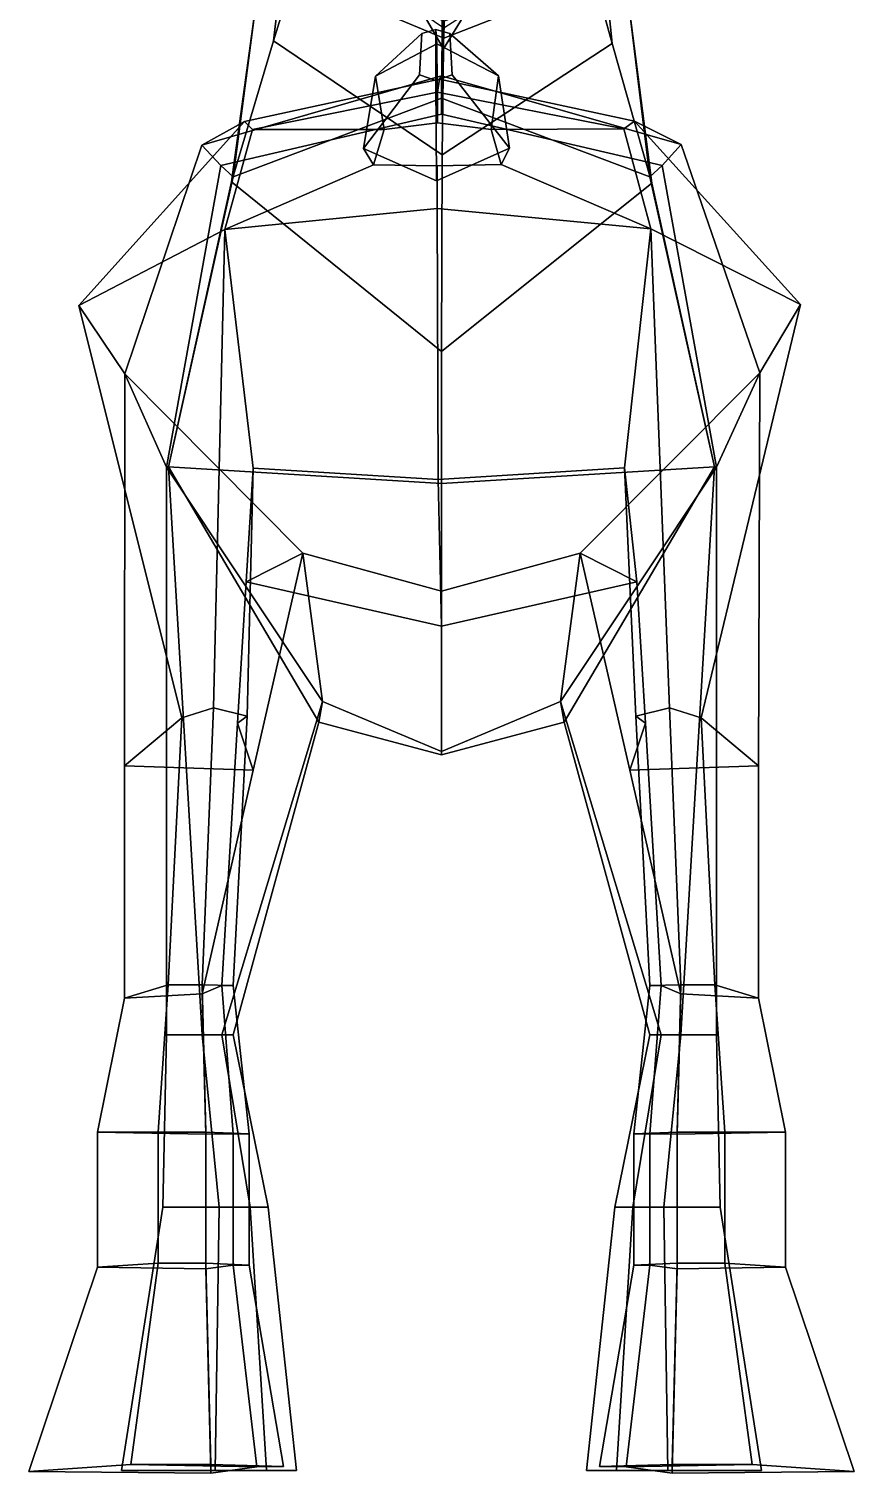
# Model space of a CAD drawing. Extents: x -87 to 93, y -151 to 300.
# Drawn here: x -84.9 to 84.9, y -151.2 to 146.1 of the extents above; entities that cross this region are included whole.
import ezdxf

# ---------------------------------------------------------------- set-up
doc = ezdxf.new("R2010")
doc.units = 0

msp = doc.modelspace()

# ---------------------------------------------------------------- linework, layer by layer
for points in [[(-31.733116, 168.049011, 188.516022), (-34.549072, 143.633621, 196.36972), (-22.74575, 182.005035, 233.499222), (-19.203926, 210.424713, 236.647583)], [(32.67355, 167.380676, 188.486328), (22.046101, 209.685562, 236.588257), (24.573227, 181.316391, 233.455399), (35.100868, 143.072495, 196.35054)], [(0.451727, 146.210068, 253.350403), (-35.106556, 170.462906, 251.83757), (-22.74575, 182.005035, 233.499222), (0.392382, 141.943512, 237.107391)], [(-34.549072, 143.633621, 196.36972), (0.154696, 120.118179, 208.950821), (0.392382, 141.943512, 237.107391), (-22.74575, 182.005035, 233.499222)], [(35.100868, 143.072495, 196.35054), (24.573227, 181.316391, 233.455399), (0.392382, 141.943512, 237.107391), (0.154696, 120.118179, 208.950821)], [(0.451727, 146.210068, 253.350403), (0.392382, 141.943512, 237.107391), (24.573227, 181.316391, 233.455399), (36.612984, 169.502243, 251.781677)], [(-43.213795, 114.56868, 167.281097), (-34.549072, 143.633621, 196.36972), (-31.733116, 168.049011, 188.516022), (-38.155426, 151.577774, 163.111969)], [(0.536452, 152.112808, 273.616119), (0.470481, 144.155273, 306.351654), (-27.296009, 155.819351, 307.335938), (-30.779875, 167.560852, 275.39975)], [(0.536452, 152.112808, 273.616119), (32.245331, 166.717697, 275.350769), (28.504065, 155.127426, 307.298859), (0.470481, 144.155273, 306.351654)], [(38.585468, 151.039932, 163.096008), (32.67355, 167.380676, 188.486328), (35.100868, 143.072495, 196.35054), (43.287991, 114.313217, 167.277939)], [(-42.890587, 115.633575, 125.937447), (-38.155426, 151.577774, 163.111969), (0.255882, 157.65184, 161.059509), (0, 131.799744, 127.585556)], [(42.890587, 115.633575, 125.937447), (0, 131.799744, 127.585556), (0.255882, 157.65184, 161.059509), (38.585468, 151.039932, 163.096008)], [(0.539343, 147.682007, 346.466034), (-8.906549, 151.230209, 346.51178), (-27.296009, 155.819351, 307.335938), (0.470481, 144.155273, 306.351654)], [(0.539343, 147.682007, 346.466034), (0.470481, 144.155273, 306.351654), (28.504065, 155.127426, 307.298859), (10.06559, 150.994629, 346.499146)], [(-56.175552, 55.88665, 144.955765), (-43.213795, 114.56868, 167.281097), (-38.155426, 151.577774, 163.111969), (-42.890587, 115.633575, 125.937447)], [(56.175552, 55.88665, 144.955765), (42.890587, 115.633575, 125.937447), (38.585468, 151.039932, 163.096008), (43.287991, 114.313217, 167.277939)], [(-4.028018, 145.121429, -80.704102), (-13.578884, 136.359085, -60.852295), (-0.92712, 143.01741, -59.296219), (-1.165004, 145.928528, -80.539734)], [(-1.165361, 135.442505, -83.290924), (-4.502629, 136.599625, -82.934502), (-4.028018, 145.121429, -80.704102), (-1.165004, 145.928528, -80.539734)], [(-1.165361, 135.442505, -83.290924), (-1.165004, 145.928528, -80.539734), (1.698271, 145.130219, -80.767303), (2.172304, 136.609879, -83.008179)], [(1.698271, 145.130219, -80.767303), (-1.165004, 145.928528, -80.539734), (-0.92712, 143.01741, -59.296219), (11.725189, 136.397949, -61.131584)], [(-43.213795, 114.56868, 167.281097), (0, 79.655106, 186.083633), (0.154696, 120.118179, 208.950821), (-34.549072, 143.633621, 196.36972)], [(-4.502629, 136.599625, -82.934502), (-16.032688, 121.473709, -72.284554), (-13.578884, 136.359085, -60.852295), (-4.028018, 145.121429, -80.704102)], [(-13.578884, 136.359085, -60.852295), (-11.795908, 125.332298, -51.720211), (-0.824002, 126.744736, -53.978741), (-0.92712, 143.01741, -59.296219)], [(11.725189, 136.397949, -61.131584), (-0.92712, 143.01741, -59.296219), (-0.824002, 126.744736, -53.978741), (10.201949, 125.366104, -51.963013)], [(43.287991, 114.313217, 167.277939), (35.100868, 143.072495, 196.35054), (0.154696, 120.118179, 208.950821), (0, 79.655106, 186.083633)], [(2.172304, 136.609879, -83.008179), (1.698271, 145.130219, -80.767303), (11.725189, 136.397949, -61.131584), (14.014609, 121.519852, -72.616188)], [(-49.341805, 122.133186, 22.726778), (-45.391941, 117.938118, 94.525093), (0, 128.484543, 94.283081), (0.012303, 136.432632, 25.869152)], [(0.012303, 136.432632, 25.869152), (-0.404762, 135.707245, -12.886647), (-40.550537, 126.972939, -14.480449), (-49.341805, 122.133186, 22.726778)], [(-0.404762, 135.707245, -12.886647), (-0.790688, 133.050613, -49.263428), (-38.891365, 125.379868, -39.886448), (-40.550537, 126.972939, -14.480449)], [(-1.165361, 135.442505, -83.290924), (-1.02305, 114.805984, -75.480392), (-16.032688, 121.473709, -72.284554), (-4.502629, 136.599625, -82.934502)], [(-16.032688, 121.473709, -72.284554), (-13.994532, 118.11824, -59.08876), (-11.795908, 125.332298, -51.720211), (-13.578884, 136.359085, -60.852295)], [(-1.165361, 135.442505, -83.290924), (2.172304, 136.609879, -83.008179), (14.014609, 121.519852, -72.616188), (-1.02305, 114.805984, -75.480392)], [(-0.404762, 135.707245, -12.886647), (39.745583, 127.096306, -15.366706), (37.546345, 125.497292, -40.730118), (-0.790688, 133.050613, -49.263428)], [(0.012303, 136.432632, 25.869152), (49.366413, 122.284836, 21.6373), (39.745583, 127.096306, -15.366706), (-0.404762, 135.707245, -12.886647)], [(49.366413, 122.284836, 21.6373), (0.012303, 136.432632, 25.869152), (0, 128.484543, 94.283081), (45.391941, 117.938118, 94.525093)], [(14.014609, 121.519852, -72.616188), (11.725189, 136.397949, -61.131584), (10.201949, 125.366104, -51.963013), (12.281125, 118.158592, -59.378777)], [(0, 128.484543, 94.283081), (-45.391941, 117.938118, 94.525093), (-42.890587, 115.633575, 125.937447), (0, 131.799744, 127.585556)], [(-11.795908, 125.332298, -51.720211), (-38.891365, 125.379868, -39.886448), (-0.790688, 133.050613, -49.263428), (-0.824002, 126.744736, -53.978741)], [(10.201949, 125.366104, -51.963013), (-0.824002, 126.744736, -53.978741), (-0.790688, 133.050613, -49.263428), (37.546345, 125.497292, -40.730118)], [(0, 128.484543, 94.283081), (0, 131.799744, 127.585556), (42.890587, 115.633575, 125.937447), (45.391941, 117.938118, 94.525093)], [(-74.676514, 89.102592, -23.047297), (-40.550537, 126.972939, -14.480449), (-38.891365, 125.379868, -39.886448), (-44.570236, 104.765663, -49.806728)], [(-49.341805, 122.133186, 22.726778), (-40.550537, 126.972939, -14.480449), (-74.676514, 89.102592, -23.047297), (-65.177849, 75.082893, 25.002691)], [(-13.994532, 118.11824, -59.08876), (-44.570236, 104.765663, -49.806728), (-38.891365, 125.379868, -39.886448), (-11.795908, 125.332298, -51.720211)], [(12.281125, 118.158592, -59.378777), (10.201949, 125.366104, -51.963013), (37.546345, 125.497292, -40.730118), (43.124844, 104.900398, -50.774651)], [(73.890152, 89.330856, -24.68708), (43.124844, 104.900398, -50.774651), (37.546345, 125.497292, -40.730118), (39.745583, 127.096306, -15.366706)], [(49.366413, 122.284836, 21.6373), (65.511505, 75.283676, 23.560226), (73.890152, 89.330856, -24.68708), (39.745583, 127.096306, -15.366706)], [(-65.177849, 75.082893, 25.002691), (-56.632011, 55.843464, 95.478081), (-45.391941, 117.938118, 94.525093), (-49.341805, 122.133186, 22.726778)], [(65.511505, 75.283676, 23.560226), (49.366413, 122.284836, 21.6373), (45.391941, 117.938118, 94.525093), (56.632011, 55.843464, 95.478081)], [(-1.02305, 114.805984, -75.480392), (-0.897498, 117.871147, -63.075523), (-13.994532, 118.11824, -59.08876), (-16.032688, 121.473709, -72.284554)], [(-1.02305, 114.805984, -75.480392), (14.014609, 121.519852, -72.616188), (12.281125, 118.158592, -59.378777), (-0.897498, 117.871147, -63.075523)], [(-56.632011, 55.843464, 95.478081), (-56.175552, 55.88665, 144.955765), (-42.890587, 115.633575, 125.937447), (-45.391941, 117.938118, 94.525093)], [(-13.994532, 118.11824, -59.08876), (-0.897498, 117.871147, -63.075523), (-0.916153, 109.097916, -67.074867), (-44.570236, 104.765663, -49.806728)], [(12.281125, 118.158592, -59.378777), (43.124844, 104.900398, -50.774651), (-0.916153, 109.097916, -67.074867), (-0.897498, 117.871147, -63.075523)], [(56.632011, 55.843464, 95.478081), (45.391941, 117.938118, 94.525093), (42.890587, 115.633575, 125.937447), (56.175552, 55.88665, 144.955765)], [(-56.175552, 55.88665, 144.955765), (0, 52.459198, 186.161942), (0, 79.655106, 186.083633), (-43.213795, 114.56868, 167.281097)], [(56.175552, 55.88665, 144.955765), (43.287991, 114.313217, 167.277939), (0, 79.655106, 186.083633), (0, 52.459198, 186.161942)], [(-0.654705, 53.283169, -57.366238), (-38.755379, 55.625854, -45.393524), (-44.570236, 104.765663, -49.806728), (-0.916153, 109.097916, -67.074867)], [(-0.654705, 53.283169, -57.366238), (-0.916153, 109.097916, -67.074867), (43.124844, 104.900398, -50.774651), (37.682331, 55.743294, -46.237194)], [(-44.570236, 104.765663, -49.806728), (-46.93145, 6.294846, -58.421932), (-53.449528, 4.259026, -54.041142), (-74.676514, 89.102592, -23.047297)], [(-44.570236, 104.765663, -49.806728), (-38.755379, 55.625854, -45.393524), (-39.979301, 4.596164, -54.766624), (-46.93145, 6.294846, -58.421932)], [(43.124844, 104.900398, -50.774651), (46.93145, 6.294846, -58.421932), (39.979301, 4.596164, -54.766624), (37.682331, 55.743294, -46.237194)], [(43.124844, 104.900398, -50.774651), (73.890152, 89.330856, -24.68708), (53.449528, 4.259026, -54.041142), (46.93145, 6.294846, -58.421932)], [(65.511505, 75.283676, 23.560226), (65.242317, -5.608889, 3.272783), (53.449528, 4.259026, -54.041142), (73.890152, 89.330856, -24.68708)], [(-65.177849, 75.082893, 25.002691), (-74.676514, 89.102592, -23.047297), (-53.449528, 4.259026, -54.041142), (-65.242317, -5.608889, 3.272783)], [(-65.177849, 75.082893, 25.002691), (-65.242317, -5.608889, 3.272783), (-38.736919, -6.524968, 8.051651), (-28.513332, 38.153988, 24.97509)], [(-28.513332, 38.153988, 24.97509), (-24.476955, 7.598225, 96.427849), (-56.632011, 55.843464, 95.478081), (-65.177849, 75.082893, 25.002691)], [(28.513332, 38.153988, 24.97509), (65.511505, 75.283676, 23.560226), (56.632011, 55.843464, 95.478081), (24.476955, 7.598225, 96.427849)], [(65.511505, 75.283676, 23.560226), (28.513332, 38.153988, 24.97509), (38.736919, -6.524968, 8.051651), (65.242317, -5.608889, 3.272783)], [(-49.276798, -60.998569, 133.262863), (-56.175552, 55.88665, 144.955765), (-56.632011, 55.843464, 95.478081), (-56.632011, -60.998569, 114.1427)], [(-45.240425, -60.998569, 114.570091), (-56.632011, -60.998569, 114.1427), (-56.632011, 55.843464, 95.478081), (-24.476955, 7.598225, 96.427849)], [(0, -3.352383, 144.955765), (0, 52.459198, 186.161942), (-56.175552, 55.88665, 144.955765), (-25.224918, 3.35515, 131.241745)], [(-42.890587, -60.998569, 127.849419), (-25.224918, 3.35515, 131.241745), (-56.175552, 55.88665, 144.955765), (-49.276798, -60.998569, 133.262863)], [(-39.979301, 4.596164, -54.766624), (-38.755379, 55.625854, -45.393524), (-40.218021, 32.278328, -24.354546), (-41.970589, 3.119199, -51.588421)], [(0, 23.151814, -24.145123), (-40.218021, 32.278328, -24.354546), (-38.755379, 55.625854, -45.393524), (-0.654705, 53.283169, -57.366238)], [(0, 23.151814, -24.145123), (-0.654705, 53.283169, -57.366238), (37.682331, 55.743294, -46.237194), (40.218021, 32.278328, -24.354546)], [(0, -3.352383, 144.955765), (25.224918, 3.35515, 131.241745), (56.175552, 55.88665, 144.955765), (0, 52.459198, 186.161942)], [(45.240425, -60.998569, 114.570091), (24.476955, 7.598225, 96.427849), (56.632011, 55.843464, 95.478081), (56.632011, -60.998569, 114.1427)], [(42.890587, -60.998569, 127.849419), (49.276798, -60.998569, 133.262863), (56.175552, 55.88665, 144.955765), (25.224918, 3.35515, 131.241745)], [(37.682331, 55.743294, -46.237194), (39.979301, 4.596164, -54.766624), (41.970589, 3.119199, -51.588421), (40.218021, 32.278328, -24.354546)], [(49.276798, -60.998569, 133.262863), (56.632011, -60.998569, 114.1427), (56.632011, 55.843464, 95.478081), (56.175552, 55.88665, 144.955765)], [(-38.736919, -6.524968, 8.051651), (-41.970589, 3.119199, -51.588421), (-40.218021, 32.278328, -24.354546), (-28.513332, 38.153988, 24.97509)], [(-28.513332, 38.153988, 24.97509), (-40.218021, 32.278328, -24.354546), (0, 23.151814, -24.145123), (0, 30.299383, 24.97509)], [(0, 30.299383, 24.97509), (0, -2.707985, 96.664352), (-24.476955, 7.598225, 96.427849), (-28.513332, 38.153988, 24.97509)], [(0, 30.299383, 24.97509), (28.513332, 38.153988, 24.97509), (24.476955, 7.598225, 96.427849), (0, -2.707985, 96.664352)], [(28.513332, 38.153988, 24.97509), (0, 30.299383, 24.97509), (0, 23.151814, -24.145123), (40.218021, 32.278328, -24.354546)], [(38.736919, -6.524968, 8.051651), (28.513332, 38.153988, 24.97509), (40.218021, 32.278328, -24.354546), (41.970589, 3.119199, -51.588421)], [(-49.276798, -50.709602, -59.030437), (-56.281429, -50.709602, -59.030437), (-53.449528, 4.259026, -54.041142), (-46.93145, 6.294846, -58.421932)], [(-46.93145, 6.294846, -58.421932), (-39.979301, 4.596164, -54.766624), (-42.890587, -50.850811, -59.030437), (-49.276798, -50.709602, -59.030437)], [(-45.240425, -60.998569, 114.570091), (-24.476955, 7.598225, 96.427849), (-25.224918, 3.35515, 131.241745), (-42.890587, -60.998569, 127.849419)], [(0, -2.707985, 96.664352), (0, -3.352383, 144.955765), (-25.224918, 3.35515, 131.241745), (-24.476955, 7.598225, 96.427849)], [(0, -2.707985, 96.664352), (24.476955, 7.598225, 96.427849), (25.224918, 3.35515, 131.241745), (0, -3.352383, 144.955765)], [(45.240425, -60.998569, 114.570091), (42.890587, -60.998569, 127.849419), (25.224918, 3.35515, 131.241745), (24.476955, 7.598225, 96.427849)], [(46.93145, 6.294846, -58.421932), (49.276798, -50.709602, -59.030437), (42.890587, -50.850811, -59.030437), (39.979301, 4.596164, -54.766624)], [(49.276798, -50.709602, -59.030437), (46.93145, 6.294846, -58.421932), (53.449528, 4.259026, -54.041142), (56.281429, -50.709602, -59.030437)], [(-53.449528, 4.259026, -54.041142), (-56.281429, -50.709602, -59.030437), (-65.242317, -53.484215, -9.395369), (-65.242317, -5.608889, 3.272783)], [(-45.230404, -50.85857, -59.030437), (-41.970589, 3.119199, -51.588421), (-38.736919, -6.524968, 8.051651), (-49.276798, -52.586216, -9.395369)], [(-42.890587, -50.850811, -59.030437), (-39.979301, 4.596164, -54.766624), (-41.970589, 3.119199, -51.588421), (-45.230404, -50.85857, -59.030437)], [(45.230404, -50.85857, -59.030437), (49.276798, -52.586216, -9.395369), (38.736919, -6.524968, 8.051651), (41.970589, 3.119199, -51.588421)], [(42.890587, -50.850811, -59.030437), (45.230404, -50.85857, -59.030437), (41.970589, 3.119199, -51.588421), (39.979301, 4.596164, -54.766624)], [(53.449528, 4.259026, -54.041142), (65.242317, -5.608889, 3.272783), (65.242317, -53.484215, -9.395369), (56.281429, -50.709602, -59.030437)], [(-65.242317, -5.608889, 3.272783), (-65.242317, -53.484215, -9.395369), (-49.276798, -52.586216, -9.395369), (-38.736919, -6.524968, 8.051651)], [(65.242317, -5.608889, 3.272783), (38.736919, -6.524968, 8.051651), (49.276798, -52.586216, -9.395369), (65.242317, -53.484215, -9.395369)], [(-70.807762, -81.071457, -38.753719), (-65.242317, -53.484215, -9.395369), (-56.281429, -50.709602, -59.030437), (-58.303234, -81.022278, -71.667503)], [(-48.528587, -81.436012, -38.753719), (-49.276798, -52.586216, -9.395369), (-65.242317, -53.484215, -9.395369), (-70.807762, -81.071457, -38.753719)], [(-58.303234, -81.022278, -71.667503), (-56.281429, -50.709602, -59.030437), (-49.276798, -50.709602, -59.030437), (-48.528587, -81.022278, -72.859009)], [(-39.616913, -81.370972, -72.504776), (-48.528587, -81.022278, -72.859009), (-49.276798, -50.709602, -59.030437), (-42.890587, -50.850811, -59.030437)], [(-48.528587, -81.436012, -38.753719), (-42.882008, -81.390114, -71.639534), (-45.230404, -50.85857, -59.030437), (-49.276798, -52.586216, -9.395369)], [(-42.882008, -81.390114, -71.639534), (-39.616913, -81.370972, -72.504776), (-42.890587, -50.850811, -59.030437), (-45.230404, -50.85857, -59.030437)], [(39.616913, -81.370972, -72.504776), (42.890587, -50.850811, -59.030437), (49.276798, -50.709602, -59.030437), (48.528587, -81.022278, -72.859009)], [(42.882008, -81.390114, -71.639534), (45.230404, -50.85857, -59.030437), (42.890587, -50.850811, -59.030437), (39.616913, -81.370972, -72.504776)], [(48.528587, -81.436012, -38.753719), (49.276798, -52.586216, -9.395369), (45.230404, -50.85857, -59.030437), (42.882008, -81.390114, -71.639534)], [(58.303234, -81.022278, -71.667503), (48.528587, -81.022278, -72.859009), (49.276798, -50.709602, -59.030437), (56.281429, -50.709602, -59.030437)], [(48.528587, -81.436012, -38.753719), (70.807762, -81.071457, -38.753719), (65.242317, -53.484215, -9.395369), (49.276798, -52.586216, -9.395369)], [(70.807762, -81.071457, -38.753719), (58.303234, -81.022278, -71.667503), (56.281429, -50.709602, -59.030437), (65.242317, -53.484215, -9.395369)], [(-39.365707, -96.507027, 97.91951), (-57.364418, -96.507027, 97.244225), (-56.632011, -60.998569, 114.1427), (-45.240425, -60.998569, 114.570091)], [(-45.743183, -96.507027, 127.454063), (-49.276798, -60.998569, 133.262863), (-56.632011, -60.998569, 114.1427), (-57.364418, -96.507027, 97.244225)], [(-45.743183, -96.507027, 127.454063), (-35.652966, -96.507027, 118.900833), (-42.890587, -60.998569, 127.849419), (-49.276798, -60.998569, 133.262863)], [(-35.652966, -96.507027, 118.900833), (-39.365707, -96.507027, 97.91951), (-45.240425, -60.998569, 114.570091), (-42.890587, -60.998569, 127.849419)], [(35.652966, -96.507027, 118.900833), (42.890587, -60.998569, 127.849419), (45.240425, -60.998569, 114.570091), (39.365707, -96.507027, 97.91951)], [(45.743183, -96.507027, 127.454063), (49.276798, -60.998569, 133.262863), (42.890587, -60.998569, 127.849419), (35.652966, -96.507027, 118.900833)], [(39.365707, -96.507027, 97.91951), (45.240425, -60.998569, 114.570091), (56.632011, -60.998569, 114.1427), (57.364418, -96.507027, 97.244225)], [(45.743183, -96.507027, 127.454063), (57.364418, -96.507027, 97.244225), (56.632011, -60.998569, 114.1427), (49.276798, -60.998569, 133.262863)], [(-70.807762, -108.798218, -17.75769), (-70.807762, -81.071457, -38.753719), (-58.303234, -81.022278, -71.667503), (-58.303234, -108.003548, -48.42651)], [(-48.528587, -109.162766, -17.75769), (-48.528587, -81.436012, -38.753719), (-70.807762, -81.071457, -38.753719), (-70.807762, -108.798218, -17.75769)], [(-58.303234, -108.003548, -48.42651), (-58.303234, -81.022278, -71.667503), (-48.528587, -81.022278, -72.859009), (-48.528587, -108.003548, -48.575447)], [(-39.616913, -108.390274, -48.531174), (-48.528587, -108.003548, -48.575447), (-48.528587, -81.022278, -72.859009), (-39.616913, -81.370972, -72.504776)], [(-48.528587, -109.162766, -17.75769), (-42.882008, -108.411514, -48.423012), (-42.882008, -81.390114, -71.639534), (-48.528587, -81.436012, -38.753719)], [(-42.882008, -108.411514, -48.423012), (-39.616913, -108.390274, -48.531174), (-39.616913, -81.370972, -72.504776), (-42.882008, -81.390114, -71.639534)], [(39.616913, -108.390274, -48.531174), (39.616913, -81.370972, -72.504776), (48.528587, -81.022278, -72.859009), (48.528587, -108.003548, -48.575447)], [(42.882008, -108.411514, -48.423012), (42.882008, -81.390114, -71.639534), (39.616913, -81.370972, -72.504776), (39.616913, -108.390274, -48.531174)], [(48.528587, -109.162766, -17.75769), (48.528587, -81.436012, -38.753719), (42.882008, -81.390114, -71.639534), (42.882008, -108.411514, -48.423012)], [(58.303234, -108.003548, -48.42651), (48.528587, -108.003548, -48.575447), (48.528587, -81.022278, -72.859009), (58.303234, -81.022278, -71.667503)], [(48.528587, -109.162766, -17.75769), (70.807762, -108.798218, -17.75769), (70.807762, -81.071457, -38.753719), (48.528587, -81.436012, -38.753719)], [(70.807762, -108.798218, -17.75769), (58.303234, -108.003548, -48.42651), (58.303234, -81.022278, -71.667503), (70.807762, -81.071457, -38.753719)], [(-36.020756, -150.660873, 97.758194), (-65.898605, -150.660873, 96.549431), (-57.364418, -96.507027, 97.244225), (-39.365707, -96.507027, 97.91951)], [(-46.607357, -150.660873, 150.625046), (-45.743183, -96.507027, 127.454063), (-57.364418, -96.507027, 97.244225), (-65.898605, -150.660873, 96.549431)], [(-46.607357, -150.660873, 150.625046), (-29.857603, -150.660873, 135.314774), (-35.652966, -96.507027, 118.900833), (-45.743183, -96.507027, 127.454063)], [(-29.857603, -150.660873, 135.314774), (-36.020756, -150.660873, 97.758194), (-39.365707, -96.507027, 97.91951), (-35.652966, -96.507027, 118.900833)], [(29.857603, -150.660873, 135.314774), (35.652966, -96.507027, 118.900833), (39.365707, -96.507027, 97.91951), (36.020756, -150.660873, 97.758194)], [(46.607357, -150.660873, 150.625046), (45.743183, -96.507027, 127.454063), (35.652966, -96.507027, 118.900833), (29.857603, -150.660873, 135.314774)], [(36.020756, -150.660873, 97.758194), (39.365707, -96.507027, 97.91951), (57.364418, -96.507027, 97.244225), (65.898605, -150.660873, 96.549431)], [(46.607357, -150.660873, 150.625046), (65.898605, -150.660873, 96.549431), (57.364418, -96.507027, 97.244225), (45.743183, -96.507027, 127.454063)], [(-84.935524, -150.886047, 25.615488), (-70.807762, -108.798218, -17.75769), (-58.303234, -108.003548, -48.42651), (-63.92791, -149.426407, -44.199707)], [(-47.506496, -151.225327, 25.615488), (-48.528587, -109.162766, -17.75769), (-70.807762, -108.798218, -17.75769), (-84.935524, -150.886047, 25.615488)], [(-63.92791, -149.426407, -44.199707), (-58.303234, -108.003548, -48.42651), (-48.528587, -108.003548, -48.575447), (-47.506496, -149.426407, -44.925156)], [(-32.534882, -149.883698, -44.70948), (-47.506496, -149.426407, -44.925156), (-48.528587, -108.003548, -48.575447), (-39.616913, -108.390274, -48.531174)], [(-47.506496, -151.225327, 25.615488), (-38.020248, -149.908829, -44.182678), (-42.882008, -108.411514, -48.423012), (-48.528587, -109.162766, -17.75769)], [(-38.020248, -149.908829, -44.182678), (-32.534882, -149.883698, -44.70948), (-39.616913, -108.390274, -48.531174), (-42.882008, -108.411514, -48.423012)], [(32.534882, -149.883698, -44.70948), (39.616913, -108.390274, -48.531174), (48.528587, -108.003548, -48.575447), (47.506496, -149.426407, -44.925156)], [(38.020248, -149.908829, -44.182678), (42.882008, -108.411514, -48.423012), (39.616913, -108.390274, -48.531174), (32.534882, -149.883698, -44.70948)], [(47.506496, -151.225327, 25.615488), (48.528587, -109.162766, -17.75769), (42.882008, -108.411514, -48.423012), (38.020248, -149.908829, -44.182678)], [(63.92791, -149.426407, -44.199707), (47.506496, -149.426407, -44.925156), (48.528587, -108.003548, -48.575447), (58.303234, -108.003548, -48.42651)], [(47.506496, -151.225327, 25.615488), (84.935524, -150.886047, 25.615488), (70.807762, -108.798218, -17.75769), (48.528587, -109.162766, -17.75769)], [(84.935524, -150.886047, 25.615488), (63.92791, -149.426407, -44.199707), (58.303234, -108.003548, -48.42651), (70.807762, -108.798218, -17.75769)], [(-84.935524, -150.886047, 25.615488), (-63.92791, -149.426407, -44.199707), (-38.020248, -149.908829, -44.182678), (-47.506496, -151.225327, 25.615488)], [(-65.898605, -150.660873, 96.549431), (-36.020756, -150.660873, 97.758194), (-29.857603, -150.660873, 135.314774), (-46.607357, -150.660873, 150.625046)], [(-63.92791, -149.426407, -44.199707), (-47.506496, -149.426407, -44.925156), (-32.534882, -149.883698, -44.70948), (-38.020248, -149.908829, -44.182678)], [(65.898605, -150.660873, 96.549431), (46.607357, -150.660873, 150.625046), (29.857603, -150.660873, 135.314774), (36.020756, -150.660873, 97.758194)], [(63.92791, -149.426407, -44.199707), (38.020248, -149.908829, -44.182678), (32.534882, -149.883698, -44.70948), (47.506496, -149.426407, -44.925156)], [(84.935524, -150.886047, 25.615488), (47.506496, -151.225327, 25.615488), (38.020248, -149.908829, -44.182678), (63.92791, -149.426407, -44.199707)]]:
    msp.add_3dface(points)

doc.saveas('drawing.dxf')
